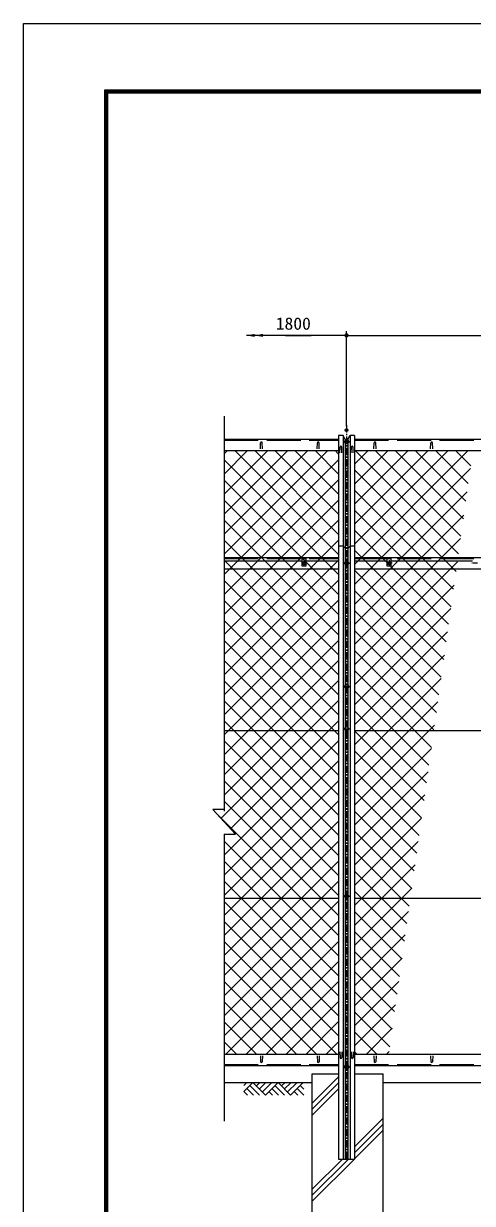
# Model space of a CAD drawing. Units: millimetres, scale not verified. Extents: x -4455 to 4455, y -3150 to 3150.
# Drawn here: x -4455 to -2873, y -1008 to 3150 of the extents above; entities that cross this region are included whole.
import ezdxf
from ezdxf.enums import TextEntityAlignment as Align

# ---------------------------------------------------------------- set-up
doc = ezdxf.new("R2010")
doc.units = ezdxf.units.MM
doc.header["$LTSCALE"] = 20
doc.header["$PDMODE"] = 32
doc.header["$PDSIZE"] = 10
for name, pattern in [('DASHED', [7.5, 6, -1.5]), ('USER1', [2, 1.25, -0.25, 0.25, -0.25]), ('USER2', [1.125, 0.75, -0.125, 0.125, -0.125])]:
    doc.linetypes.add(name, pattern=pattern)
for name, color, linetype, lineweight in [('0-1_4基礎', 4, 'Continuous', 18), ('0-2_GL', 7, 'Continuous', 18), ('0-3_5寸法', 1, 'Continuous', 18), ('0-4_SUNPOU', 1, 'Continuous', 18), ('0-6_1部材', 3, 'Continuous', 18), ('0-8_中心線', 1, 'USER1', 18), ('0-9_8部品', 7, 'Continuous', 18), ('0-A_0', 1, 'Continuous', 18), ('0-B_2網', 4, 'Continuous', 18), ('0-E_D-TTL', 7, 'Continuous', 18)]:
    doc.layers.add(name, color=color, linetype=linetype, lineweight=lineweight)
doc.layers.add('0-5_DEFPOINTS', color=7, linetype='Continuous')
doc.styles.add('ＭＳ ゴシック', font='')
doc.styles.get('ＭＳ ゴシック').set_extended_font_data('MS Gothic')

# ---------------------------------------------------------------- blocks, each defined once
blk = doc.blocks.new('M1')
at = {"layer": '0-4_SUNPOU'}
blk.add_line((-5, 0), (-38.58, 0), dxfattribs=at)
for points in [[(0, 0), (-5, 0), (-4.96, 0.63)], [(0, 0), (-4.96, -0.63), (-5, 0)], [(0, 0), (-4.96, 0.63), (-4.84, 1.24)], [(0, 0), (-4.84, -1.24), (-4.96, -0.63)], [(0, 0), (-4.84, 1.24), (-4.65, 1.84)], [(0, 0), (-4.65, -1.84), (-4.84, -1.24)], [(0, 0), (-4.65, 1.84), (-4.38, 2.41)], [(0, 0), (-4.38, -2.41), (-4.65, -1.84)], [(0, 0), (-4.38, 2.41), (-4.05, 2.94)], [(0, 0), (-4.05, -2.94), (-4.38, -2.41)], [(0, 0), (-4.05, 2.94), (-3.64, 3.42)], [(0, 0), (-3.64, -3.42), (-4.05, -2.94)], [(0, 0), (-3.64, 3.42), (-3.19, 3.85)], [(0, 0), (-3.19, -3.85), (-3.64, -3.42)], [(0, 0), (-3.19, 3.85), (-2.68, 4.22)], [(0, 0), (-2.68, -4.22), (-3.19, -3.85)], [(0, 0), (-2.68, 4.22), (-2.13, 4.52)], [(0, 0), (-2.13, -4.52), (-2.68, -4.22)], [(0, 0), (-2.13, 4.52), (-1.55, 4.76)], [(0, 0), (-1.55, -4.76), (-2.13, -4.52)], [(0, 0), (-1.55, 4.76), (-0.94, 4.91)], [(0, 0), (-0.94, -4.91), (-1.55, -4.76)], [(0, 0), (-0.94, 4.91), (-0.31, 4.99)], [(0, 0), (-0.31, -4.99), (-0.94, -4.91)], [(0, 0), (-0.31, 4.99), (0.31, 4.99)], [(0, 0), (0.31, -4.99), (-0.31, -4.99)], [(0, 0), (0.31, 4.99), (0.94, 4.91)], [(0, 0), (0.94, 4.91), (1.55, 4.76)], [(0, 0), (1.55, 4.76), (2.13, 4.52)], [(0, 0), (2.13, 4.52), (2.68, 4.22)], [(0, 0), (2.68, 4.22), (3.19, 3.85)], [(0, 0), (3.19, 3.85), (3.64, 3.42)], [(0, 0), (3.64, 3.42), (4.05, 2.94)], [(0, 0), (4.05, 2.94), (4.38, 2.41)], [(0, 0), (4.38, 2.41), (4.65, 1.84)], [(0, 0), (4.65, 1.84), (4.84, 1.24)], [(0, 0), (4.84, 1.24), (4.96, 0.63)], [(0, 0), (4.96, 0.63), (5, 0)], [(0, 0), (0.94, -4.91), (0.31, -4.99)], [(0, 0), (1.55, -4.76), (0.94, -4.91)], [(0, 0), (2.13, -4.52), (1.55, -4.76)], [(0, 0), (2.68, -4.22), (2.13, -4.52)], [(0, 0), (3.19, -3.85), (2.68, -4.22)], [(0, 0), (3.64, -3.42), (3.19, -3.85)], [(0, 0), (4.05, -2.94), (3.64, -3.42)], [(0, 0), (4.38, -2.41), (4.05, -2.94)], [(0, 0), (4.65, -1.84), (4.38, -2.41)], [(0, 0), (4.84, -1.24), (4.65, -1.84)], [(0, 0), (4.96, -0.63), (4.84, -1.24)], [(0, 0), (5, 0), (4.96, -0.63)]]:
    blk.add_solid(points, dxfattribs=at)
blk = doc.blocks.new('GL-マーク')
at = {"layer": '0-A_0'}
for p, q in [((-278.75, -14.14), (-264.61, 0)), ((-278.75, -42.43), (-236.32, 0)), ((-236.32, 0), (-177.24, -59.08)), ((-203.01, 0), (-219.67, -16.66)), ((-174.73, 0), (-205.53, -30.8)), ((-146.45, 0), (-191.38, -44.94)), ((-118.16, 0), (-177.24, -59.08)), ((-118.16, 0), (-59.08, -59.08)), ((-84.85, 0), (-101.51, -16.65)), ((-56.57, 0), (-87.36, -30.8)), ((-28.28, 0), (-73.22, -44.94)), ((0, 0), (-59.08, -59.08)), ((-278.75, -42.43), (-262.09, -59.08)), ((-264.61, -28.28), (-233.81, -59.08)), ((-250.46, -14.14), (-205.53, -59.08)), ((-160.59, -42.43), (-143.93, -59.08)), ((-146.44, -28.28), (-115.65, -59.08)), ((-132.3, -14.14), (-87.37, -59.08)), ((-25.77, -59.08), (-42.43, -42.43)), ((2.51, -59.08), (-28.28, -28.28)), ((3.33, -31.61), (-14.14, -14.14))]:
    blk.add_line(p, q, dxfattribs=at)

msp = doc.modelspace()

# ---------------------------------------------------------------- linework, layer by layer
at = {"layer": '0-1_4基礎', "color": 7}
for p, q in [((-3437.57, -1151.56), (-3437.57, -551.56)), ((-3437.57, -551.56), (-3344.52, -551.56)), ((-3288.52, -551.56), (-3187.57, -551.56)), ((-3187.57, -1151.56), (-3187.57, -551.56))]:
    msp.add_line(p, q, dxfattribs=at)
at = {"layer": '0-1_4基礎'}
for p, q in [((-3437.57, -654.33), (-3344.52, -561.28)), ((-3437.57, -675.54), (-3344.52, -582.49)), ((-3437.57, -696.76), (-3344.52, -603.71)), ((-3288.52, -808.74), (-3187.57, -707.79)), ((-3288.52, -829.95), (-3187.57, -729)), ((-3288.52, -851.17), (-3187.57, -750.22)), ((-3437.57, -1000.22), (-3288.91, -851.56)), ((-3437.57, -979), (-3310.13, -851.56)), ((-3437.57, -957.79), (-3331.34, -851.56))]:
    msp.add_line(p, q, dxfattribs=at)
at = {"layer": '0-2_GL'}
for p, q in [((-3748.03, -581.56), (-3437.57, -581.56)), ((-3187.57, -581.56), (-1637.57, -581.56))]:
    msp.add_line(p, q, dxfattribs=at)
at = {"layer": '0-3_5寸法'}
for p, q in [((-3447.92, 2051.29), (-3668.6, 2051.29)), ((-3418.9, 2051.29), (-3639.58, 2051.29)), ((-3320.95, 2051.29), (-3601.18, 2051.29)), ((-3531.73, 2051.29), (-3441.14, 2051.29)), ((-3316.52, 1731.73), (-3316.52, 2066.29)), ((-3316.52, 2051.29), (-1516.52, 2051.29))]:
    msp.add_line(p, q, dxfattribs=at)
for points in [[(-3670.6, 2051.29), (-3640.6, 2056.49), (-3640.6, 2046.08)], [(-3641.58, 2051.29), (-3611.58, 2056.49), (-3611.58, 2046.08)]]:
    msp.add_solid(points, dxfattribs=at)
at = {"layer": '0-5_DEFPOINTS'}
msp.add_point((-3316.52, 1716.73), dxfattribs=at)
at = {"layer": '0-6_1部材', "color": 4}
for p, q in [((-3748.03, 1766.74), (-3748.03, 374.89)), ((-3788.03, 379.89), (-3708.03, 293.73)), ((-3748.03, 379.89), (-3788.03, 379.89)), ((-3748.03, 293.73), (-3748.03, -718.01)), ((-3748.03, 293.73), (-3708.03, 293.73))]:
    msp.add_line(p, q, dxfattribs=at)
at = {"layer": '0-6_1部材', "color": 7}
for p, q in [((-3748.03, 1685.44), (-3344.52, 1685.44)), ((-3344.52, 1698.15), (-3344.52, -851.56)), ((-3329.02, 1698.15), (-3344.52, 1698.15)), ((-3311.52, 1684.65), (-3304.02, 1698.15)), ((-3288.52, 1698.15), (-3304.02, 1698.15)), ((-3288.52, 1698.15), (-3288.52, -851.56)), ((-3288.52, 1685.44), (-1544.52, 1685.44)), ((-3748.03, 1645.44), (-3344.52, 1645.44)), ((-3288.52, 1645.44), (-1544.52, 1645.44)), ((-3329.02, 1308.44), (-3344.52, 1308.44)), ((-3311.52, 1301.21), (-3304.02, 1308.44)), ((-3288.52, 1308.44), (-3304.02, 1308.44)), ((-3748.03, 1268.44), (-3344.52, 1268.44)), ((-3288.52, 1268.44), (-1544.52, 1268.44)), ((-3748.03, 1228.44), (-3344.52, 1228.44)), ((-3288.52, 1228.44), (-1544.52, 1228.44)), ((-3748.03, 658.44), (-3344.52, 658.44)), ((-3288.52, 658.44), (-1544.52, 658.44)), ((-3748.03, 68.44), (-3344.52, 68.44)), ((-3288.52, 68.44), (-1544.52, 68.44)), ((-3748.03, -481.56), (-3344.52, -481.56)), ((-3288.52, -481.56), (-1544.52, -481.56)), ((-3748.03, -521.56), (-3344.52, -521.56)), ((-3288.52, -521.56), (-1544.52, -521.56)), ((-3344.52, -851.56), (-3288.52, -851.56))]:
    msp.add_line(p, q, dxfattribs=at)
at = {"layer": '0-6_1部材', "color": 1, "linetype": 'DASHED'}
for p, q in [((-3748.03, 1682.44), (-3344.52, 1682.44)), ((-3288.52, 1682.44), (-1544.52, 1682.44)), ((-3748.03, 1265.44), (-3344.52, 1265.44)), ((-3288.52, 1265.44), (-1544.52, 1265.44)), ((-3748.03, -518.56), (-3344.52, -518.56)), ((-3288.52, -518.56), (-1544.52, -518.56))]:
    msp.add_line(p, q, dxfattribs=at)
at = {"layer": '0-6_1部材'}
for p, q in [((-3620.27, 1651.94), (-3619.52, 1672.44)), ((-3612.77, 1651.94), (-3613.52, 1672.44)), ((-3420.27, 1651.94), (-3419.52, 1672.44)), ((-3412.77, 1651.94), (-3413.52, 1672.44)), ((-3329.02, 1698.15), (-3329.02, -851.56)), ((-3321.52, 1684.65), (-3321.52, -851.56)), ((-3311.52, 1684.65), (-3311.52, -851.56)), ((-3304.02, 1698.15), (-3304.02, -851.56)), ((-3220.27, 1651.94), (-3219.52, 1672.44)), ((-3212.77, 1651.94), (-3213.52, 1672.44)), ((-3020.27, 1651.94), (-3019.52, 1672.44)), ((-3012.77, 1651.94), (-3013.52, 1672.44)), ((-3340.27, 1637.39), (-3339.52, 1657.89)), ((-3332.77, 1637.39), (-3333.52, 1657.89)), ((-3300.27, 1637.39), (-3299.52, 1657.89)), ((-3292.77, 1637.39), (-3293.52, 1657.89)), ((-3620.27, -488.06), (-3619.52, -508.56)), ((-3612.77, -488.06), (-3613.52, -508.56)), ((-3420.27, -488.06), (-3419.52, -508.56)), ((-3412.77, -488.06), (-3413.52, -508.56)), ((-3340.27, -473.51), (-3339.52, -494.01)), ((-3332.77, -473.51), (-3333.52, -494.01)), ((-3300.27, -473.51), (-3299.52, -494.01)), ((-3292.77, -473.51), (-3293.52, -494.01)), ((-3220.27, -488.06), (-3219.52, -508.56)), ((-3212.77, -488.06), (-3213.52, -508.56)), ((-3020.27, -488.06), (-3019.52, -508.56)), ((-3012.77, -488.06), (-3013.52, -508.56))]:
    msp.add_line(p, q, dxfattribs=at)
at = {"layer": '0-6_1部材', "color": 7}
for points in [[(-3311.52, 1684.65), (-3321.52, 1684.65), (-3329.02, 1698.15)], [(-3311.52, 1301.21), (-3321.52, 1301.21), (-3329.02, 1308.44)]]:
    msp.add_lwpolyline(points, dxfattribs=at)
at = {"layer": '0-6_1部材'}
for centre, start, end in [((-3616.52, 1672.44), 0, 180), ((-3416.52, 1672.44), 0, 180), ((-3216.52, 1672.44), 0, 180), ((-3016.52, 1672.44), 0, 180), ((-3336.52, 1657.89), 0, 180), ((-3296.52, 1657.89), 0, 180), ((-3336.52, -494.01), 180, 0), ((-3296.52, -494.01), 180, 0), ((-3616.52, -508.56), 180, 0), ((-3416.52, -508.56), 180, 0), ((-3216.52, -508.56), 180, 0), ((-3016.52, -508.56), 180, 0)]:
    msp.add_arc(centre, 3, start, end, dxfattribs=at)
at = {"layer": '0-8_中心線'}
msp.add_line((-3316.52, 1734.61), (-3316.52, -855.56), dxfattribs=at)
at = {"layer": '0-9_8部品', "color": 1, "linetype": 'USER1'}
for p, q in [((-3329.96, 1676.52), (-3303.08, 1676.52)), ((-3329.96, 1676.52), (-3303.08, 1676.52)), ((-3466.53, 1259.23), (-3466.53, 1238.3)), ((-3329.96, 1248.44), (-3303.08, 1248.44)), ((-3329.96, 1248.44), (-3303.08, 1248.44)), ((-3166.53, 1259.23), (-3166.53, 1238.3)), ((-3326.66, 813.44), (-3305.86, 813.44)), ((-3329.96, 664.87), (-3303.08, 664.87)), ((-3329.96, 664.87), (-3303.08, 664.87)), ((-3329.96, 74.87), (-3303.08, 74.87)), ((-3329.96, 74.87), (-3303.08, 74.87)), ((-3329.96, -526.01), (-3303.07, -526.01))]:
    msp.add_line(p, q, dxfattribs=at)
at = {"layer": '0-9_8部品'}
for p, q in [((-3473.03, 1256.12), (-3748.04, 1256.12)), ((-3347.44, 1256.12), (-3460.03, 1256.12)), ((-3173.03, 1256.12), (-3288.53, 1256.12)), ((-2873.05, 1256.12), (-3160.05, 1256.12))]:
    msp.add_line(p, q, dxfattribs=at)
at = {"layer": '0-9_8部品', "color": 1, "linetype": 'USER2'}
for p, q in [((-3455.45, 1248.44), (-3477.65, 1248.44)), ((-3155.45, 1248.44), (-3177.65, 1248.44)), ((-2855.45, 1248.44), (-2877.65, 1248.44))]:
    msp.add_line(p, q, dxfattribs=at)
at = {"layer": '0-9_8部品', "color": 3}
for points in [[(-3308.69, 1676.52), (-3312.61, 1683.31), (-3320.45, 1683.31), (-3324.37, 1676.52), (-3320.45, 1669.73), (-3312.61, 1669.73)], [(-3308.69, 1676.52), (-3312.61, 1683.31), (-3320.45, 1683.31), (-3324.37, 1676.52), (-3320.45, 1669.73), (-3312.61, 1669.73)], [(-3308.69, 1248.44), (-3312.61, 1255.23), (-3320.45, 1255.23), (-3324.37, 1248.44), (-3320.45, 1241.65), (-3312.61, 1241.65)], [(-3308.69, 1248.44), (-3312.61, 1255.23), (-3320.45, 1255.23), (-3324.37, 1248.44), (-3320.45, 1241.65), (-3312.61, 1241.65)], [(-3308.68, 813.44), (-3312.6, 820.23), (-3320.44, 820.23), (-3324.36, 813.44), (-3320.44, 806.65), (-3312.6, 806.65)], [(-3308.69, 664.87), (-3312.61, 671.66), (-3320.45, 671.66), (-3324.37, 664.87), (-3320.45, 658.08), (-3312.61, 658.08)], [(-3308.69, 664.87), (-3312.61, 671.66), (-3320.45, 671.66), (-3324.37, 664.87), (-3320.45, 658.08), (-3312.61, 658.08)], [(-3308.69, 74.87), (-3312.61, 81.66), (-3320.45, 81.66), (-3324.37, 74.87), (-3320.45, 68.08), (-3312.61, 68.08)], [(-3308.69, 74.87), (-3312.61, 81.66), (-3320.45, 81.66), (-3324.37, 74.87), (-3320.45, 68.08), (-3312.61, 68.08)], [(-3308.68, -526.01), (-3312.6, -532.8), (-3320.44, -532.8), (-3324.36, -526.01), (-3320.44, -519.22), (-3312.6, -519.22)]]:
    msp.add_lwpolyline(points, close=True, dxfattribs=at)
at = {"layer": '0-9_8部品'}
for points in [[(-3473.03, 1264.44), (-3460.03, 1264.44), (-3460.03, 1238.44), (-3473.03, 1238.44)], [(-3173.05, 1264.44), (-3160.05, 1264.44), (-3160.05, 1238.44), (-3173.05, 1238.44)]]:
    msp.add_lwpolyline(points, close=True, dxfattribs=at)
at = {"layer": '0-9_8部品', "color": 3}
for centre in [(-3316.53, 1676.52), (-3316.53, 1676.52), (-3316.53, 1248.44), (-3316.53, 1248.44), (-3316.52, 813.44), (-3316.53, 664.87), (-3316.53, 664.87), (-3316.53, 74.87), (-3316.53, 74.87), (-3316.52, -526.01)]:
    msp.add_circle(centre, 6.8, dxfattribs=at)
at = {"layer": '0-9_8部品'}
for centre in [(-3466.53, 1248.44), (-3166.53, 1248.44)]:
    msp.add_circle(centre, 6, dxfattribs=at)
at = {"layer": '0-B_2網'}
for p, q in [((-3748.03, 1633.33), (-3735.92, 1645.44)), ((-3748.03, 1562.62), (-3665.21, 1645.44)), ((-3748.03, 1491.91), (-3594.5, 1645.44)), ((-3748.03, 1421.2), (-3523.79, 1645.44)), ((-3748.03, 1350.49), (-3453.08, 1645.44)), ((-3748.03, 1279.78), (-3382.37, 1645.44)), ((-3344.52, 1279.39), (-3710.58, 1645.44)), ((-3344.52, 1350.1), (-3639.87, 1645.44)), ((-3344.52, 1420.81), (-3569.16, 1645.44)), ((-3344.52, 1491.52), (-3498.45, 1645.44)), ((-3344.52, 1562.23), (-3427.74, 1645.44)), ((-3344.52, 1632.94), (-3357.03, 1645.44)), ((-3288.52, 1597.86), (-3240.94, 1645.44)), ((-3288.52, 1527.15), (-3170.23, 1645.44)), ((-3288.52, 1456.44), (-3099.52, 1645.44)), ((-3288.52, 1385.73), (-3028.81, 1645.44)), ((-3288.52, 1315.02), (-2958.1, 1645.44)), ((-3288.52, 1244.31), (-2887.39, 1645.44)), ((-2922.1, 1281.22), (-3286.32, 1645.44)), ((-2913.43, 1343.27), (-3215.61, 1645.44)), ((-2904.77, 1405.32), (-3144.9, 1645.44)), ((-2896.11, 1467.37), (-3074.18, 1645.44)), ((-2887.45, 1529.42), (-3003.47, 1645.44)), ((-2878.79, 1591.47), (-2932.76, 1645.44)), ((-3748.03, 1209.07), (-3344.52, 1612.57)), ((-3344.52, 1208.68), (-3748.03, 1612.18)), ((-3288.52, 1173.6), (-2880.11, 1582.01)), ((-3748.03, 1138.36), (-3344.52, 1541.86)), ((-3344.52, 1137.96), (-3748.03, 1541.47)), ((-2930.76, 1219.17), (-3288.52, 1576.94)), ((-2939.42, 1157.12), (-3288.52, 1506.23)), ((-3288.52, 1102.89), (-2891.58, 1499.83)), ((-3748.03, 1067.65), (-3344.52, 1471.15)), ((-3344.52, 1067.25), (-3748.03, 1470.76)), ((-2948.08, 1095.07), (-3288.52, 1435.52)), ((-3288.52, 1032.18), (-2903.05, 1417.65)), ((-3748.03, 996.94), (-3344.52, 1400.44)), ((-3344.52, 996.54), (-3748.03, 1400.05)), ((-2956.74, 1033.02), (-3288.52, 1364.81)), ((-3288.52, 961.47), (-2914.52, 1335.47)), ((-3748.03, 926.23), (-3344.52, 1329.73)), ((-3344.52, 925.83), (-3748.03, 1329.34)), ((-2965.4, 970.97), (-3288.52, 1294.1)), ((-3748.03, 855.52), (-3344.52, 1259.02)), ((-3344.52, 855.12), (-3748.03, 1258.63)), ((-3288.52, 890.76), (-2925.99, 1253.29)), ((-2974.06, 908.92), (-3288.52, 1223.39)), ((-3748.03, 784.81), (-3344.52, 1188.31)), ((-3344.52, 784.41), (-3748.03, 1187.92)), ((-3288.52, 820.05), (-2937.47, 1171.1)), ((-2982.72, 846.87), (-3288.52, 1152.68)), ((-3748.03, 714.09), (-3344.52, 1117.6)), ((-3344.52, 713.7), (-3748.03, 1117.2)), ((-3288.52, 749.33), (-2948.94, 1088.92)), ((-2991.38, 784.82), (-3288.52, 1081.96)), ((-3748.03, 643.38), (-3344.52, 1046.89)), ((-3344.52, 642.99), (-3748.03, 1046.49)), ((-3000.04, 722.77), (-3288.52, 1011.25)), ((-3288.52, 678.62), (-2960.41, 1006.74)), ((-3748.03, 572.67), (-3344.52, 976.18)), ((-3344.52, 572.28), (-3748.03, 975.78)), ((-3008.7, 660.72), (-3288.52, 940.54)), ((-3288.52, 607.91), (-2971.88, 924.56)), ((-3748.03, 501.96), (-3344.52, 905.47)), ((-3344.52, 501.57), (-3748.03, 905.07)), ((-3748.03, 431.25), (-3344.52, 834.76)), ((-3344.52, 430.86), (-3748.03, 834.36)), ((-3017.36, 598.67), (-3288.52, 869.83)), ((-3288.52, 537.2), (-2983.35, 842.38)), ((-3026.02, 536.62), (-3288.52, 799.12)), ((-3759.45, 349.12), (-3344.52, 764.05)), ((-3344.52, 360.15), (-3748.03, 763.65)), ((-3288.52, 466.49), (-2994.82, 760.2)), ((-3034.69, 474.57), (-3288.52, 728.41)), ((-3344.52, 289.44), (-3748.03, 692.94)), ((-3725.41, 312.45), (-3344.52, 693.33)), ((-3288.52, 395.78), (-3006.29, 678.02)), ((-3043.35, 412.52), (-3288.52, 657.7)), ((-3748.03, 219.12), (-3344.52, 622.62)), ((-3344.52, 218.73), (-3748.03, 622.23)), ((-3288.52, 325.07), (-3017.76, 595.83)), ((-3052.01, 350.47), (-3288.52, 586.99)), ((-3748.03, 148.41), (-3344.52, 551.91)), ((-3344.52, 148.02), (-3748.03, 551.52)), ((-3060.67, 288.42), (-3288.52, 516.28)), ((-3288.52, 254.36), (-3029.23, 513.65)), ((-3748.03, 77.7), (-3344.52, 481.2)), ((-3344.52, 77.3), (-3748.03, 480.81)), ((-3069.33, 226.37), (-3288.52, 445.57)), ((-3288.52, 183.65), (-3040.7, 431.47)), ((-3748.03, 6.99), (-3344.52, 410.49)), ((-3344.52, 6.59), (-3748.03, 410.1)), ((-3077.99, 164.32), (-3288.52, 374.86)), ((-3344.52, -64.12), (-3781.45, 372.81)), ((-3748.03, -63.72), (-3344.52, 339.78)), ((-3288.52, 112.94), (-3052.17, 349.29)), ((-3748.03, 289.83), (-3744.12, 293.73)), ((-3086.65, 102.27), (-3288.52, 304.15)), ((-3748.03, -134.43), (-3344.52, 269.07)), ((-3344.52, -134.83), (-3748.03, 268.68)), ((-3288.52, 42.23), (-3063.64, 267.11)), ((-3095.31, 40.22), (-3288.52, 233.44)), ((-3748.03, -205.14), (-3344.52, 198.36)), ((-3344.52, -205.54), (-3748.03, 197.97)), ((-3288.52, -28.48), (-3075.11, 184.93)), ((-3748.03, -275.85), (-3344.52, 127.65)), ((-3344.52, -276.25), (-3748.03, 127.25)), ((-3103.97, -21.83), (-3288.52, 162.73)), ((-3288.52, -99.19), (-3086.58, 102.75)), ((-3112.63, -83.88), (-3288.52, 92.02)), ((-3748.03, -346.57), (-3344.52, 56.94)), ((-3344.52, -346.96), (-3748.03, 56.54)), ((-3121.29, -145.93), (-3288.52, 21.3)), ((-3288.52, -169.9), (-3098.06, 20.56)), ((-3748.03, -417.28), (-3344.52, -13.77)), ((-3344.52, -417.67), (-3748.03, -14.17)), ((-3129.95, -207.98), (-3288.52, -49.41)), ((-3288.52, -240.61), (-3109.53, -61.62)), ((-3351.35, -481.56), (-3748.03, -84.88)), ((-3741.6, -481.56), (-3344.52, -84.48)), ((-3138.62, -270.03), (-3288.52, -120.12)), ((-3422.06, -481.56), (-3748.03, -155.59)), ((-3670.89, -481.56), (-3344.52, -155.19)), ((-3288.52, -311.33), (-3121, -143.8)), ((-3147.28, -332.08), (-3288.52, -190.83)), ((-3492.77, -481.56), (-3748.03, -226.3)), ((-3600.18, -481.56), (-3344.52, -225.9)), ((-3288.52, -382.04), (-3132.47, -225.98)), ((-3155.94, -394.13), (-3288.52, -261.54)), ((-3563.48, -481.56), (-3748.03, -297.01)), ((-3529.47, -481.56), (-3344.52, -296.61)), ((-3288.52, -452.75), (-3143.94, -308.16)), ((-3164.6, -456.18), (-3288.52, -332.25)), ((-3634.19, -481.56), (-3748.03, -367.72)), ((-3458.76, -481.56), (-3344.52, -367.33)), ((-3209.93, -481.56), (-3288.52, -402.96)), ((-3246.62, -481.56), (-3155.41, -390.34)), ((-3704.9, -481.56), (-3748.03, -438.43)), ((-3388.04, -481.56), (-3344.52, -438.04)), ((-3280.64, -481.56), (-3288.52, -473.67)), ((-3175.91, -481.56), (-3166.88, -472.52))]:
    msp.add_line(p, q, dxfattribs=at)
at = {"layer": '0-E_D-TTL', "color": 2}
msp.add_lwpolyline([(-4454.7, 3150.21), (4455, 3150.21), (4455, -3150.21), (-4454.7, -3150.21)], close=True, dxfattribs=at)
at = {"layer": '0-E_D-TTL'}
for points in [[(-4168.31, 2916.86), (4168.62, 2916.86), (4168.62, -2916.87), (-4168.31, -2916.87)], [(-4165.66, 2914.21), (4165.97, 2914.21), (4165.97, -2914.21), (-4165.66, -2914.21)], [(-4163.01, 2911.56), (4163.31, 2911.56), (4163.31, -2911.56), (-4163.01, -2911.56)], [(-4160.36, 2908.91), (4160.66, 2908.91), (4160.66, -2908.91), (-4160.36, -2908.91)], [(-4157.71, 2906.26), (4158.01, 2906.26), (4158.01, -2906.26), (-4157.71, -2906.26)]]:
    msp.add_lwpolyline(points, close=True, dxfattribs=at)

# ---------------------------------------------------------------- block references
at = {"layer": '0-2_GL', "xscale": 0.75, "yscale": 0.75}
msp.add_blockref('GL-マーク', (-3469.5, -581.56), dxfattribs=at)
at = {"layer": '0-3_5寸法', "xscale": 1.5, "yscale": 1.5, "rotation": 180}
msp.add_blockref('M1', (-3316.52, 2051.29), dxfattribs=at)

# ---------------------------------------------------------------- texts
at = {"layer": '0-3_5寸法', "color": 3, "style": 'ＭＳ ゴシック', "width": 1.05}
msp.add_text('1800', height=43.26, dxfattribs=at).set_placement((-3565.97, 2058.37), align=Align.BOTTOM_LEFT)

doc.saveas('drawing.dxf')
